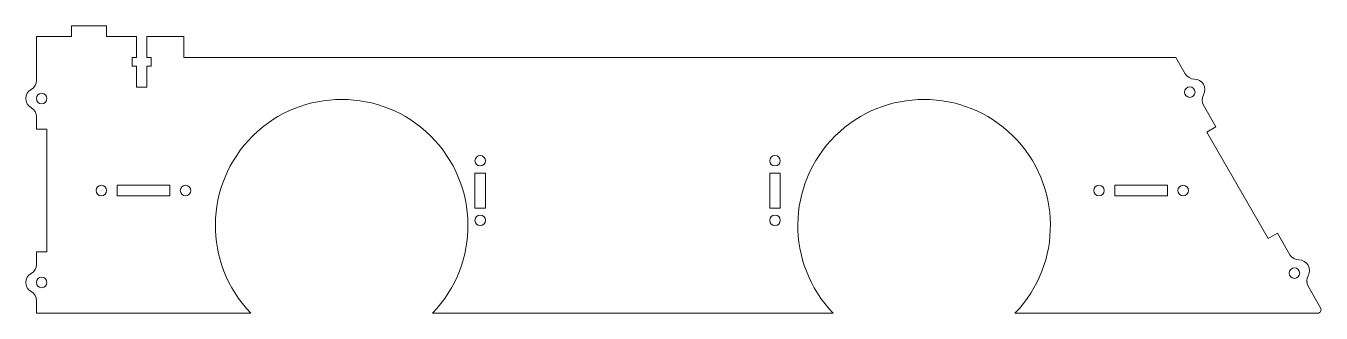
# Model space of a CAD drawing. Header units: millimetres. Extents: x -370 to -1, y 0 to 82.
import ezdxf

# ---------------------------------------------------------------- set-up
doc = ezdxf.new("R2010")
doc.units = ezdxf.units.MM

msp = doc.modelspace()

# ---------------------------------------------------------------- linework, layer by layer
at = {"color": 7, "linetype": 'Continuous', "lineweight": 15}
for p, q in [((-356.88, 82), (-356.88, 79)), ((-356.88, 82), (-346.88, 82)), ((-346.88, 82), (-346.88, 79)), ((-366.88, 79), (-366.88, 66.45)), ((-366.88, 79), (-356.88, 79)), ((-346.88, 79), (-338.38, 79)), ((-338.38, 79), (-338.38, 73)), ((-335.38, 73), (-335.38, 79)), ((-335.38, 79), (-324.88, 79)), ((-324.88, 79), (-324.88, 73)), ((-338.38, 73), (-339.63, 73)), ((-339.63, 73), (-339.63, 70.5)), ((-339.63, 70.5), (-338.38, 70.5)), ((-338.38, 70.5), (-338.38, 64.5)), ((-334.13, 73), (-335.38, 73)), ((-335.38, 64.5), (-335.38, 70.5)), ((-335.38, 70.5), (-334.13, 70.5)), ((-334.13, 70.5), (-334.13, 73)), ((-42.15, 73), (-324.88, 73)), ((-39.45, 68.32), (-42.15, 73)), ((-338.38, 64.5), (-335.38, 64.5)), ((-30.69, 53.16), (-34.25, 59.32)), ((-366.88, 56.05), (-366.88, 52.5)), ((-363.88, 52.5), (-366.88, 52.5)), ((-363.88, 17.5), (-363.88, 52.5)), ((-30.69, 53.16), (-33.29, 51.66)), ((-33.29, 51.66), (-15.79, 21.34)), ((-238.88, 40), (-241.88, 40)), ((-241.88, 40), (-241.88, 30)), ((-238.88, 30), (-238.88, 40)), ((-154.88, 40), (-157.88, 40)), ((-157.88, 40), (-157.88, 30)), ((-154.88, 30), (-154.88, 40)), ((-328.88, 36.5), (-343.88, 36.5)), ((-343.88, 36.5), (-343.88, 33.5)), ((-343.88, 33.5), (-328.88, 33.5)), ((-328.88, 33.5), (-328.88, 36.5)), ((-44.54, 36.5), (-59.54, 36.5)), ((-59.54, 36.5), (-59.54, 33.5)), ((-59.54, 33.5), (-44.54, 33.5)), ((-44.54, 33.5), (-44.54, 36.5)), ((-241.88, 30), (-238.88, 30)), ((-157.88, 30), (-154.88, 30)), ((-15.79, 21.34), (-13.19, 22.84)), ((-9.63, 16.68), (-13.19, 22.84)), ((-366.88, 17.5), (-363.88, 17.5)), ((-366.88, 17.5), (-366.88, 13.95)), ((-0.87, 1.5), (-4.43, 7.68)), ((-366.88, 3.55), (-366.88, 0)), ((-366.88, 0), (-305.78, 0)), ((-253.97, 0), (-139.78, 0)), ((-87.97, 0), (-1.73, 0))]:
    msp.add_line(p, q, dxfattribs=at)
for centre in [(-38.15, 63.08), (-365.38, 61.25), (-240.38, 43.5), (-156.38, 43.5), (-348.38, 35), (-324.38, 35), (-64.04, 35), (-40.04, 35), (-240.38, 26.5), (-156.38, 26.5), (-8.33, 11.42), (-365.38, 8.75)]:
    msp.add_circle(centre, 1.5, dxfattribs=at)
for centre, radius, start, end in [((-369.88, 66.45), 3, 300, 0), ((-36.85, 69.82), 3, 210, 270), ((-36.85, 63.82), 3, 330, 90), ((-366.88, 61.25), 3, 120, 240), ((-279.88, 25), 36, 316.017, 223.983), ((-113.88, 25), 36, 316.017, 223.983), ((-31.65, 60.82), 3, 150, 210), ((-369.88, 56.05), 3, 0, 60), ((-7.03, 18.18), 3, 210, 270), ((-7.03, 12.18), 3, 330, 90), ((-366.88, 8.75), 3, 120, 240), ((-369.88, 13.95), 3, 300, 0), ((-1.83, 9.18), 3, 150, 210), ((-369.88, 3.55), 3, 0, 60), ((-1.73, 1), 1, 270, 30)]:
    msp.add_arc(centre, radius, start, end, dxfattribs=at)

doc.saveas('drawing.dxf')
